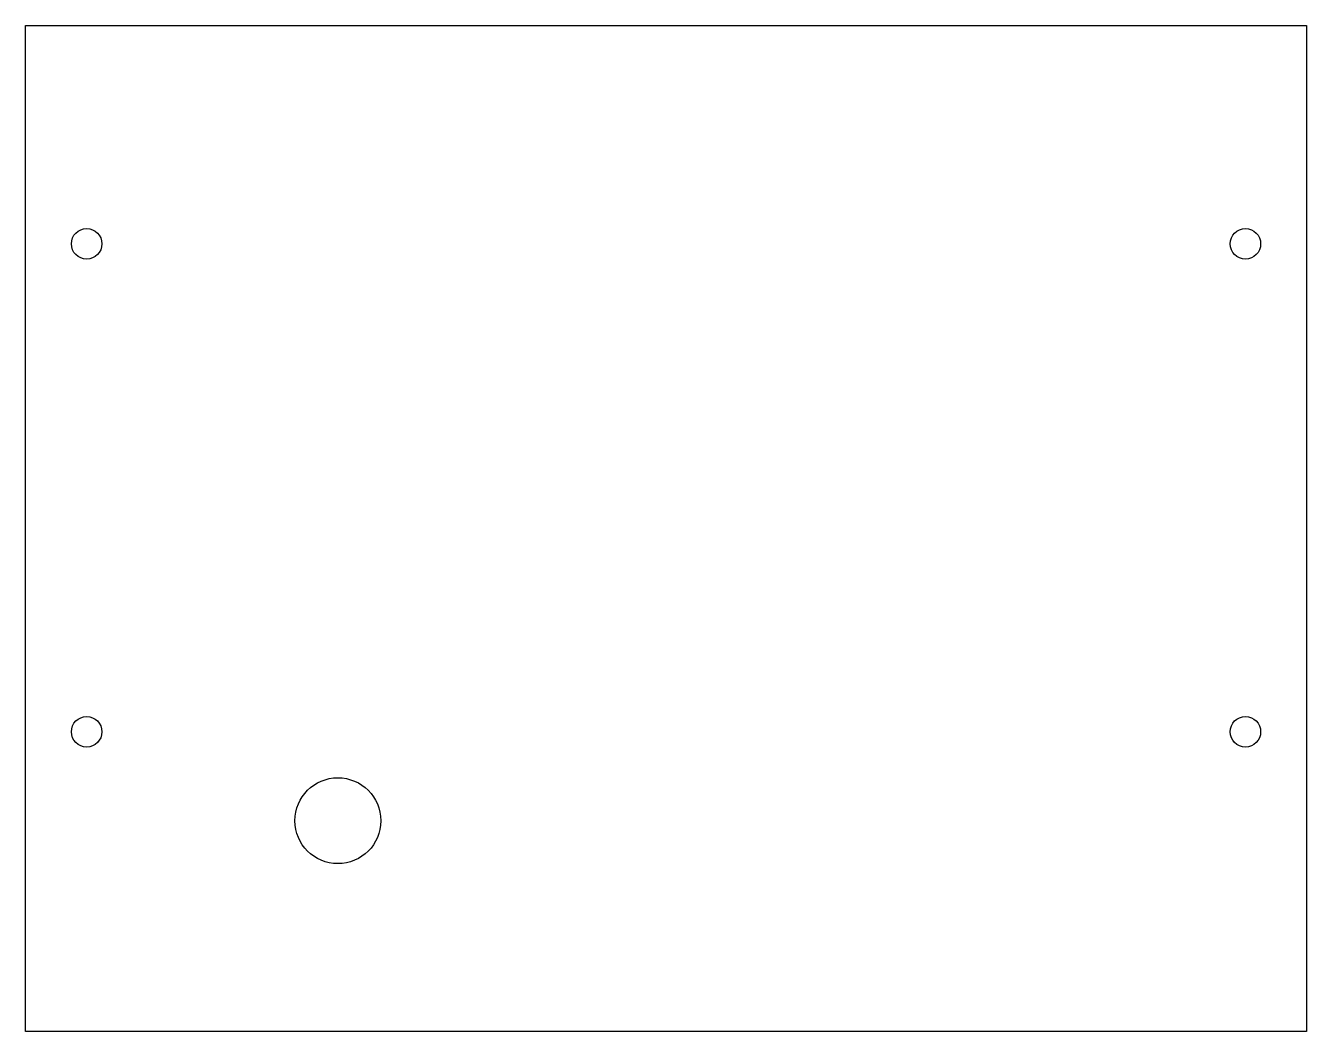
# Model space of a CAD drawing. Header units: inches. Extents: x 7.4 to 17.9, y 11.7 to 20.
import ezdxf

# ---------------------------------------------------------------- set-up
doc = ezdxf.new("R2010")
doc.units = ezdxf.units.IN
doc.header["$MEASUREMENT"] = 0

msp = doc.modelspace()

# ---------------------------------------------------------------- linework, layer by layer
for p, q in [((7.366, 19.957), (17.866, 19.957)), ((7.366, 11.712), (7.366, 19.957)), ((7.366, 19.957), (7.866, 19.957)), ((17.866, 19.957), (17.866, 11.712)), ((17.866, 11.712), (7.366, 11.712)), ((17.866, 11.712), (17.366, 11.712))]:
    msp.add_line(p, q)
for centre, radius in [((7.866, 18.168), 0.125), ((17.366, 18.168), 0.125), ((7.866, 14.168), 0.125), ((17.366, 14.168), 0.125), ((9.926, 13.439), 0.352)]:
    msp.add_circle(centre, radius)

doc.saveas('drawing.dxf')
